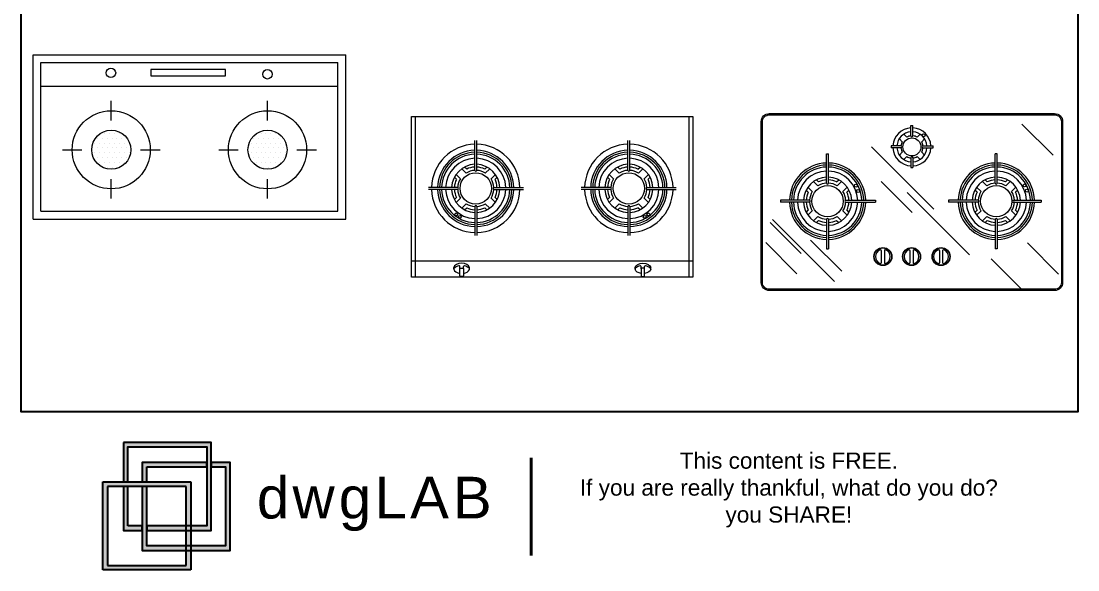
# Model space of a CAD drawing. Header units: inches. Extents: x 21.55 to 24.17, y 11.57 to 14.38.
# Drawn here: x 21.545 to 24.175, y 11.573 to 12.937 of the extents above; entities that cross this region are included whole.
import ezdxf

# ---------------------------------------------------------------- set-up
doc = ezdxf.new("R2010")
doc.units = ezdxf.units.IN
doc.header["$MEASUREMENT"] = 0
doc.layers.add('001_Dark_1 10', color=7, linetype='Continuous', lineweight=0)
for name, color, linetype, plot in [('02', 251, 'Continuous', False), ('dwgLAB', 250, 'Continuous', False), ('Rectang.', 251, 'Continuous', False)]:
    doc.layers.add(name, color=color, linetype=linetype, plot=plot)
doc.styles.get("Standard").update_dxf_attribs({"font": 'arial.ttf'})

# ---------------------------------------------------------------- blocks, each defined once
blk = doc.blocks.new('DWGlab_ok')
at = {"layer": 'dwgLAB'}
h = blk.add_hatch(color=2, dxfattribs=at)
h.dxf.hatch_style = 2
h.paths.add_polyline_path([(0.0369, 0.2289), (0.0369, 0.158), (0.045, 0.158), (0.045, 0.2209), (0.1869, 0.2209), (0.1869, 0.079), (0.0788, 0.079), (0.0788, 0.0709), (0.1949, 0.0709), (0.1949, 0.2289)])
h = blk.add_hatch(color=13, dxfattribs=at)
h.dxf.hatch_style = 2
h.paths.add_polyline_path([(0.1949, 0.193), (0.1949, 0.1849), (0.2207, 0.1849), (0.2207, 0.0431), (0.0788, 0.0431), (0.0788, 0.1499), (0.0708, 0.1499), (0.0708, 0.035), (0.2287, 0.035), (0.2287, 0.193)])
h = blk.add_hatch(color=13, dxfattribs=at)
h.dxf.hatch_style = 2
h.paths.add_polyline_path([(0.0788, 0.1849), (0.1869, 0.1849), (0.1869, 0.193), (0.0708, 0.193), (0.0708, 0.158), (0.0788, 0.158)])
h = blk.add_hatch(color=155, dxfattribs=at)
h.dxf.hatch_style = 2
h.paths.add_polyline_path([(0.158, 0), (0, 0), (0, 0.158), (0.158, 0.158)])
h.paths.add_polyline_path([(0.0081, 0.0081), (0.1499, 0.0081), (0.1499, 0.1499), (0.0081, 0.1499)])
h = blk.add_hatch(color=2, dxfattribs=at)
h.dxf.hatch_style = 2
h.paths.add_polyline_path([(0.045, 0.079), (0.045, 0.1499), (0.0369, 0.1499), (0.0369, 0.0709), (0.0708, 0.0709), (0.0708, 0.079)])
at = {"layer": 'dwgLAB', "color": 155}
for p, q in [((0, 0), (0, 0.158)), ((0, 0.158), (0.158, 0.158)), ((0.158, 0.158), (0.158, 0)), ((0.1499, 0.1499), (0.0081, 0.1499)), ((0.0081, 0.1499), (0.0081, 0.0081)), ((0.1499, 0.0081), (0.1499, 0.1499)), ((0.158, 0), (0, 0)), ((0.0081, 0.0081), (0.1499, 0.0081))]:
    blk.add_line(p, q, dxfattribs=at)
at = {"layer": 'dwgLAB', "color": 2}
for points in [[(0.0369, 0.2289), (0.0369, 0.158), (0.045, 0.158), (0.045, 0.2209), (0.1869, 0.2209), (0.1869, 0.079), (0.0788, 0.079), (0.0788, 0.0709), (0.1949, 0.0709), (0.1949, 0.2289), (0.0369, 0.2289)], [(0.045, 0.079), (0.045, 0.1499), (0.0369, 0.1499), (0.0369, 0.0709), (0.0708, 0.0709), (0.0708, 0.079), (0.045, 0.079)]]:
    blk.add_lwpolyline(points, dxfattribs=at)
at = {"layer": 'dwgLAB', "color": 13}
for points in [[(0.1949, 0.193), (0.1949, 0.1849), (0.2207, 0.1849), (0.2207, 0.0431), (0.0788, 0.0431), (0.0788, 0.1499), (0.0708, 0.1499), (0.0708, 0.035), (0.2287, 0.035), (0.2287, 0.193), (0.1949, 0.193)], [(0.0788, 0.1849), (0.1869, 0.1849), (0.1869, 0.193), (0.0708, 0.193), (0.0708, 0.158), (0.0788, 0.158), (0.0788, 0.1849)]]:
    blk.add_lwpolyline(points, dxfattribs=at)
at = {"layer": 'dwgLAB', "color": 9, "linetype": 'Continuous', "lineweight": 40}
blk.add_lwpolyline([(0.7701, 0.0256), (0.7701, 0.2011)], dxfattribs=at)
at = {"layer": 'dwgLAB', "color": 7}
for s, width, heights, insert, char_height, attachment_point in [('{\\H0.91667x;\\C0;This content is FREE.\\PIf you are really thankful, what do you do? you SHARE!}', 0.805462, [0.5251], (1.2337, 0.2109), 0.031712, 2), ('{\\T1.1;dwgLAB}', 17.629903, [0], (0.277, 0.1673), 0.075, 1)]:
    blk.add_mtext_dynamic_manual_height_columns(s, width=width, gutter_width=12.5, heights=heights, dxfattribs=dict(at, insert=insert, char_height=char_height, attachment_point=attachment_point))

msp = doc.modelspace()

# ---------------------------------------------------------------- linework, layer by layer
at = {"layer": '001_Dark_1 10'}
for p, q in [((21.5749, 12.8536), (22.3528, 12.8536)), ((21.5749, 12.4452), (21.5749, 12.8536)), ((21.5943, 12.8342), (22.3334, 12.8342)), ((21.5943, 12.4647), (21.5943, 12.8342)), ((22.3334, 12.4647), (22.3334, 12.8342)), ((22.3528, 12.4452), (22.3528, 12.8536)), ((22.0535, 12.8171), (21.8683, 12.8171)), ((21.8683, 12.8171), (21.8683, 12.8017)), ((22.0535, 12.8017), (22.0535, 12.8171)), ((21.8683, 12.8017), (22.0535, 12.8017)), ((21.5943, 12.7758), (22.3334, 12.7758)), ((21.7694, 12.6903), (21.7694, 12.739)), ((22.1583, 12.6903), (22.1583, 12.739)), ((22.5169, 12.3002), (22.5169, 12.7002)), ((22.5169, 12.7002), (23.2169, 12.7002)), ((22.5269, 12.3002), (22.5269, 12.7002)), ((23.2069, 12.7002), (23.2069, 12.3002)), ((23.2169, 12.7002), (23.2169, 12.3002)), ((23.7594, 12.6779), (23.7644, 12.6779)), ((23.7594, 12.6519), (23.7594, 12.6779)), ((23.7644, 12.6519), (23.7644, 12.6779)), ((24.113, 12.604), (24.0356, 12.6814)), ((21.7533, 12.6584), (21.7533, 12.6584)), ((21.7655, 12.6584), (21.7655, 12.6584)), ((21.7776, 12.6584), (21.7776, 12.6584)), ((21.7898, 12.6584), (21.7898, 12.6584)), ((22.1423, 12.6584), (22.1423, 12.6584)), ((22.1544, 12.6584), (22.1544, 12.6584)), ((22.1666, 12.6584), (22.1666, 12.6584)), ((22.1787, 12.6584), (22.1787, 12.6584)), ((23.7491, 12.6487), (23.7418, 12.656)), ((23.7748, 12.6487), (23.7821, 12.656)), ((21.7229, 12.622), (21.7229, 12.622)), ((21.729, 12.6341), (21.729, 12.6341)), ((21.7351, 12.6463), (21.7351, 12.6463)), ((21.7351, 12.622), (21.7351, 12.622)), ((21.7412, 12.6341), (21.7412, 12.6341)), ((21.7472, 12.6463), (21.7472, 12.6463)), ((21.7472, 12.622), (21.7472, 12.622)), ((21.7533, 12.6341), (21.7533, 12.6341)), ((21.7594, 12.6463), (21.7594, 12.6463)), ((21.7594, 12.622), (21.7594, 12.622)), ((21.7655, 12.6341), (21.7655, 12.6341)), ((21.7715, 12.6463), (21.7715, 12.6463)), ((21.7715, 12.622), (21.7715, 12.622)), ((21.7776, 12.6341), (21.7776, 12.6341)), ((21.7837, 12.6463), (21.7837, 12.6463)), ((21.7837, 12.622), (21.7837, 12.622)), ((21.7898, 12.6341), (21.7898, 12.6341)), ((21.7959, 12.6463), (21.7959, 12.6463)), ((21.7959, 12.622), (21.7959, 12.622)), ((21.8019, 12.6341), (21.8019, 12.6341)), ((21.808, 12.6463), (21.808, 12.6463)), ((21.808, 12.622), (21.808, 12.622)), ((21.8141, 12.6341), (21.8141, 12.6341)), ((22.1119, 12.622), (22.1119, 12.622)), ((22.118, 12.6341), (22.118, 12.6341)), ((22.124, 12.6463), (22.124, 12.6463)), ((22.124, 12.622), (22.124, 12.622)), ((22.1301, 12.6341), (22.1301, 12.6341)), ((22.1362, 12.6463), (22.1362, 12.6463)), ((22.1362, 12.622), (22.1362, 12.622)), ((22.1423, 12.6341), (22.1423, 12.6341)), ((22.1484, 12.6463), (22.1484, 12.6463)), ((22.1484, 12.622), (22.1484, 12.622)), ((22.1544, 12.6341), (22.1544, 12.6341)), ((22.1605, 12.6463), (22.1605, 12.6463)), ((22.1605, 12.622), (22.1605, 12.622)), ((22.1666, 12.6341), (22.1666, 12.6341)), ((22.1727, 12.6463), (22.1727, 12.6463)), ((22.1727, 12.622), (22.1727, 12.622)), ((22.1787, 12.6341), (22.1787, 12.6341)), ((22.1848, 12.6463), (22.1848, 12.6463)), ((22.1848, 12.622), (22.1848, 12.622)), ((22.1909, 12.6341), (22.1909, 12.6341)), ((22.197, 12.6463), (22.197, 12.6463)), ((22.197, 12.622), (22.197, 12.622)), ((22.203, 12.6341), (22.203, 12.6341)), ((22.6739, 12.5663), (22.6739, 12.6402)), ((22.6789, 12.5663), (22.6789, 12.6402)), ((23.0549, 12.5663), (23.0549, 12.6402)), ((23.0599, 12.5663), (23.0599, 12.6402)), ((23.816, 12.4699), (23.6612, 12.6247)), ((23.7098, 12.6271), (23.7098, 12.6221)), ((23.7346, 12.6271), (23.7098, 12.6271)), ((23.7346, 12.6221), (23.7098, 12.6221)), ((23.7378, 12.6374), (23.7305, 12.6447)), ((23.7861, 12.6374), (23.7934, 12.6447)), ((23.7893, 12.6271), (23.8146, 12.6271)), ((23.7893, 12.6221), (23.8146, 12.6221)), ((23.8146, 12.6221), (23.8146, 12.6271)), ((21.6478, 12.6174), (21.6964, 12.6174)), ((21.729, 12.6098), (21.729, 12.6098)), ((21.7351, 12.5976), (21.7351, 12.5976)), ((21.7412, 12.6098), (21.7412, 12.6098)), ((21.7472, 12.5976), (21.7472, 12.5976)), ((21.7533, 12.6098), (21.7533, 12.6098)), ((21.7594, 12.5976), (21.7594, 12.5976)), ((21.7655, 12.6098), (21.7655, 12.6098)), ((21.7715, 12.5976), (21.7715, 12.5976)), ((21.7776, 12.6098), (21.7776, 12.6098)), ((21.7837, 12.5976), (21.7837, 12.5976)), ((21.7898, 12.6098), (21.7898, 12.6098)), ((21.7959, 12.5976), (21.7959, 12.5976)), ((21.8019, 12.6098), (21.8019, 12.6098)), ((21.808, 12.5976), (21.808, 12.5976)), ((21.8141, 12.6098), (21.8141, 12.6098)), ((21.8423, 12.6174), (21.8909, 12.6174)), ((22.0368, 12.6174), (22.0854, 12.6174)), ((22.118, 12.6098), (22.118, 12.6098)), ((22.124, 12.5976), (22.124, 12.5976)), ((22.1301, 12.6098), (22.1301, 12.6098)), ((22.1362, 12.5976), (22.1362, 12.5976)), ((22.1423, 12.6098), (22.1423, 12.6098)), ((22.1484, 12.5976), (22.1484, 12.5976)), ((22.1544, 12.6098), (22.1544, 12.6098)), ((22.1605, 12.5976), (22.1605, 12.5976)), ((22.1666, 12.6098), (22.1666, 12.6098)), ((22.1727, 12.5976), (22.1727, 12.5976)), ((22.1787, 12.6098), (22.1787, 12.6098)), ((22.1848, 12.5976), (22.1848, 12.5976)), ((22.1909, 12.6098), (22.1909, 12.6098)), ((22.197, 12.5976), (22.197, 12.5976)), ((22.203, 12.6098), (22.203, 12.6098)), ((22.2312, 12.6174), (22.2799, 12.6174)), ((23.5495, 12.5344), (23.5495, 12.6072)), ((23.5495, 12.6072), (23.5545, 12.6072)), ((23.5545, 12.5344), (23.5545, 12.6072)), ((23.7305, 12.6044), (23.7378, 12.6117)), ((23.7418, 12.5931), (23.7491, 12.6004)), ((23.7594, 12.5972), (23.7594, 12.5729)), ((23.7644, 12.5972), (23.7644, 12.5729)), ((23.7821, 12.5931), (23.7748, 12.6004)), ((23.7934, 12.6044), (23.7861, 12.6117)), ((23.9693, 12.5344), (23.9693, 12.6072)), ((23.9743, 12.6072), (23.9693, 12.6072)), ((23.9743, 12.5344), (23.9743, 12.6072)), ((21.7412, 12.5855), (21.7412, 12.5855)), ((21.7533, 12.5855), (21.7533, 12.5855)), ((21.7594, 12.5733), (21.7594, 12.5733)), ((21.7655, 12.5855), (21.7655, 12.5855)), ((21.7715, 12.5733), (21.7715, 12.5733)), ((21.7776, 12.5855), (21.7776, 12.5855)), ((21.7837, 12.5733), (21.7837, 12.5733)), ((21.7898, 12.5855), (21.7898, 12.5855)), ((21.8019, 12.5855), (21.8019, 12.5855)), ((22.1301, 12.5855), (22.1301, 12.5855)), ((22.1423, 12.5855), (22.1423, 12.5855)), ((22.1484, 12.5733), (22.1484, 12.5733)), ((22.1544, 12.5855), (22.1544, 12.5855)), ((22.1605, 12.5733), (22.1605, 12.5733)), ((22.1666, 12.5855), (22.1666, 12.5855)), ((22.1727, 12.5733), (22.1727, 12.5733)), ((22.1787, 12.5855), (22.1787, 12.5855)), ((22.1909, 12.5855), (22.1909, 12.5855)), ((22.6524, 12.5594), (22.6416, 12.5702)), ((22.6539, 12.5693), (22.6486, 12.5745)), ((22.6989, 12.5693), (22.7041, 12.5745)), ((22.7003, 12.5594), (22.7112, 12.5702)), ((23.0335, 12.5594), (23.0227, 12.5702)), ((23.0349, 12.5693), (23.0297, 12.5745)), ((23.08, 12.5693), (23.0852, 12.5745)), ((23.0814, 12.5594), (23.0922, 12.5702)), ((23.7594, 12.5729), (23.7644, 12.5729)), ((21.7694, 12.4959), (21.7694, 12.5445)), ((22.1583, 12.4959), (22.1583, 12.5445)), ((22.6284, 12.5439), (22.6232, 12.5491)), ((22.6383, 12.5453), (22.6275, 12.5561)), ((22.7145, 12.5453), (22.7253, 12.5561)), ((22.7244, 12.5439), (22.7296, 12.5491)), ((23.0095, 12.5439), (23.0042, 12.5491)), ((23.0194, 12.5453), (23.0085, 12.5561)), ((23.0955, 12.5453), (23.1064, 12.5561)), ((23.1054, 12.5439), (23.1106, 12.5491)), ((22.6315, 12.5238), (22.5587, 12.5238)), ((22.6315, 12.5188), (22.5587, 12.5188)), ((22.7213, 12.5238), (22.7949, 12.5238)), ((22.7213, 12.5188), (22.7949, 12.5188)), ((23.0125, 12.5238), (22.939, 12.5238)), ((23.0125, 12.5188), (22.939, 12.5188)), ((23.1024, 12.5238), (23.1752, 12.5238)), ((23.1024, 12.5188), (23.1752, 12.5188)), ((23.4988, 12.5172), (23.504, 12.512)), ((23.5031, 12.5242), (23.5139, 12.5134)), ((23.5172, 12.5384), (23.528, 12.5276)), ((23.5243, 12.5427), (23.5295, 12.5375)), ((23.5745, 12.5375), (23.5797, 12.5427)), ((23.576, 12.5276), (23.5868, 12.5384)), ((23.5901, 12.5134), (23.6009, 12.5242)), ((23.6, 12.512), (23.6052, 12.5172)), ((23.7627, 12.4611), (23.6853, 12.5385)), ((23.9239, 12.512), (23.9186, 12.5172)), ((23.9338, 12.5134), (23.9229, 12.5242)), ((23.9479, 12.5276), (23.9371, 12.5384)), ((23.9493, 12.5375), (23.9441, 12.5427)), ((23.9996, 12.5427), (23.9944, 12.5375)), ((24.0066, 12.5384), (23.9958, 12.5276)), ((24.0208, 12.5242), (24.0099, 12.5134)), ((24.025, 12.5172), (24.0198, 12.512)), ((22.6232, 12.4936), (22.6284, 12.4988)), ((22.6275, 12.4866), (22.6383, 12.4974)), ((22.7253, 12.4866), (22.7145, 12.4974)), ((22.7296, 12.4936), (22.7244, 12.4988)), ((23.0042, 12.4936), (23.0095, 12.4988)), ((23.0085, 12.4866), (23.0194, 12.4974)), ((23.1064, 12.4866), (23.0955, 12.4974)), ((23.1106, 12.4936), (23.1054, 12.4988)), ((23.5071, 12.492), (23.4351, 12.492)), ((23.4351, 12.492), (23.4351, 12.487)), ((23.5969, 12.492), (23.6709, 12.492)), ((23.6709, 12.492), (23.6709, 12.487)), ((23.9048, 12.3565), (23.75, 12.5113)), ((23.8529, 12.492), (23.8529, 12.487)), ((23.9269, 12.492), (23.8529, 12.492)), ((24.0118, 12.492), (24.0838, 12.492)), ((24.0838, 12.492), (24.0838, 12.487)), ((21.5943, 12.4647), (22.3334, 12.4647)), ((22.6416, 12.4724), (22.6524, 12.4832)), ((22.6486, 12.4681), (22.6539, 12.4734)), ((22.6739, 12.4764), (22.6739, 12.4044)), ((22.6789, 12.4764), (22.6789, 12.4044)), ((22.7041, 12.4681), (22.6989, 12.4734)), ((22.7112, 12.4724), (22.7003, 12.4832)), ((23.0227, 12.4724), (23.0335, 12.4832)), ((23.0297, 12.4681), (23.0349, 12.4734)), ((23.0549, 12.4764), (23.0549, 12.4044)), ((23.0599, 12.4764), (23.0599, 12.4044)), ((23.0852, 12.4681), (23.08, 12.4734)), ((23.0922, 12.4724), (23.0814, 12.4832)), ((23.5071, 12.487), (23.4351, 12.487)), ((23.4988, 12.4617), (23.504, 12.467)), ((23.5031, 12.4547), (23.5139, 12.4655)), ((23.5901, 12.4655), (23.6009, 12.4547)), ((23.5969, 12.487), (23.6709, 12.487)), ((23.6, 12.467), (23.6052, 12.4617)), ((23.9269, 12.487), (23.8529, 12.487)), ((23.9239, 12.467), (23.9186, 12.4617)), ((23.9338, 12.4655), (23.9229, 12.4547)), ((24.0208, 12.4547), (24.0099, 12.4655)), ((24.0118, 12.487), (24.0838, 12.487)), ((24.025, 12.4617), (24.0198, 12.467)), ((21.5749, 12.4452), (22.3528, 12.4452)), ((23.5693, 12.2895), (23.4145, 12.4443)), ((23.5172, 12.4406), (23.528, 12.4514)), ((23.5243, 12.4363), (23.5295, 12.4415)), ((23.5495, 12.4445), (23.5495, 12.371)), ((23.5545, 12.4445), (23.5545, 12.371)), ((23.5745, 12.4415), (23.5797, 12.4363)), ((23.576, 12.4514), (23.5868, 12.4406)), ((23.9479, 12.4514), (23.9371, 12.4406)), ((23.9493, 12.4415), (23.9441, 12.4363)), ((23.9693, 12.4445), (23.9693, 12.371)), ((23.9743, 12.4445), (23.9743, 12.371)), ((23.9996, 12.4363), (23.9944, 12.4415)), ((24.0066, 12.4406), (23.9958, 12.4514)), ((23.4864, 12.3594), (23.409, 12.4368)), ((23.4756, 12.3092), (23.3982, 12.3866)), ((23.5871, 12.3151), (23.5097, 12.3925)), ((24.1268, 12.3082), (24.0494, 12.3856)), ((23.5495, 12.371), (23.5545, 12.371)), ((23.6856, 12.367), (23.6856, 12.3363)), ((23.6936, 12.367), (23.6936, 12.3363)), ((23.7569, 12.367), (23.7569, 12.3363)), ((23.7649, 12.367), (23.7649, 12.3363)), ((23.8303, 12.367), (23.8303, 12.3363)), ((23.8383, 12.367), (23.8383, 12.3363)), ((23.9743, 12.371), (23.9693, 12.371)), ((23.2169, 12.3402), (22.5169, 12.3402)), ((24.036, 12.2688), (23.9587, 12.3462)), ((22.6216, 12.3211), (22.6216, 12.3247)), ((22.6371, 12.3213), (22.6371, 12.3269)), ((22.646, 12.3213), (22.646, 12.3267)), ((22.6611, 12.3211), (22.6611, 12.3247)), ((23.0728, 12.3211), (23.0728, 12.3247)), ((23.0878, 12.3213), (23.0878, 12.3267)), ((23.0967, 12.3213), (23.0967, 12.3269)), ((23.1123, 12.3211), (23.1123, 12.3247)), ((23.2169, 12.3002), (22.5169, 12.3002))]:
    msp.add_line(p, q, dxfattribs=at)
for points in [[(24.1169, 12.2673), (23.4069, 12.2673, -0.414214), (23.3869, 12.2873), (23.3869, 12.6873, -0.414214), (23.4069, 12.7073), (24.1169, 12.7073, -0.414214), (24.1369, 12.6873), (24.1369, 12.2873, -0.414214)], [(24.1169, 12.2703), (23.4069, 12.2703, -0.414214), (23.3899, 12.2873), (23.3899, 12.6873, -0.414214), (23.4069, 12.7043), (24.1169, 12.7043, -0.414214), (24.1339, 12.6873), (24.1339, 12.2873, -0.414214)], [(22.6371, 12.3044), (22.6371, 12.3213, -0.414214), (22.6391, 12.3233), (22.644, 12.3233, -0.414214), (22.646, 12.3213), (22.646, 12.3044, -0.414214), (22.644, 12.3024), (22.6391, 12.3024, -0.414214)], [(23.0967, 12.3044), (23.0967, 12.3213, 0.414214), (23.0947, 12.3233), (23.0898, 12.3233, 0.414214), (23.0878, 12.3213), (23.0878, 12.3044, 0.414214), (23.0898, 12.3024), (23.0947, 12.3024, 0.414214)]]:
    msp.add_lwpolyline(points, format="xyb", close=True, dxfattribs=at)
for centre, radius in [((21.7688, 12.8086), 0.0117), ((22.1581, 12.8051), 0.0117), ((21.7694, 12.6174), 0.0972), ((22.1583, 12.6174), 0.0972), ((21.7694, 12.6174), 0.0486), ((22.1583, 12.6174), 0.0486), ((23.791, 12.6536), 0.00373), ((23.7619, 12.6246), 0.0224), ((22.6764, 12.5213), 0.039), ((23.0574, 12.5213), 0.039), ((23.552, 12.4895), 0.039), ((23.6223, 12.528), 0.00373), ((23.6279, 12.5149), 0.00373), ((23.9718, 12.4895), 0.039), ((24.0422, 12.5287), 0.00373), ((24.0478, 12.5156), 0.00373), ((22.6278, 12.4566), 0.00358), ((22.6369, 12.4507), 0.00358), ((23.097, 12.4507), 0.00358), ((23.106, 12.4566), 0.00358), ((23.6896, 12.3517), 0.0225), ((23.6896, 12.3517), 0.0215), ((23.7609, 12.3517), 0.0225), ((23.7609, 12.3517), 0.0215), ((23.8343, 12.3517), 0.0225), ((23.8343, 12.3517), 0.0215)]:
    msp.add_circle(centre, radius, dxfattribs=at)
for centre, radius, start, end in [((23.7619, 12.6246), 0.0474, 93.0255, 176.9745), ((23.7619, 12.6246), 0.0374, 93.8363, 176.1637), ((23.7619, 12.6246), 0.0274, 95.203, 118.0021), ((23.7619, 12.6523), 0.00252, 187.9505, 352.0495), ((23.7619, 12.6246), 0.0474, 3.0255, 86.9745), ((23.7619, 12.6246), 0.0374, 3.8363, 86.1637), ((23.7619, 12.6246), 0.0274, 61.9979, 84.797), ((22.6764, 12.5213), 0.11, 91.3023, 178.6977), ((22.6764, 12.5213), 0.11, 1.3023, 88.6977), ((23.0574, 12.5213), 0.11, 91.3023, 178.6977), ((23.0574, 12.5213), 0.11, 1.3023, 88.6977), ((23.7619, 12.6246), 0.0474, 183.0255, 266.9745), ((23.7619, 12.6246), 0.0374, 183.8363, 266.1637), ((23.7342, 12.6246), 0.00252, 277.2236, 82.7764), ((23.7619, 12.6246), 0.0274, 151.9979, 174.794), ((23.7619, 12.6246), 0.0274, 185.206, 208.0021), ((23.7619, 12.6246), 0.0474, 273.0255, 356.9745), ((23.7619, 12.6246), 0.0374, 273.8363, 356.1637), ((23.7619, 12.6246), 0.0274, 5.1616, 28.0021), ((23.7619, 12.6246), 0.0274, 331.9979, 354.8384), ((23.7901, 12.6246), 0.00262, 107.6318, 252.3682), ((22.6764, 12.5213), 0.095, 91.5918, 178.4082), ((22.6764, 12.5213), 0.09, 91.5918, 178.4082), ((22.6764, 12.5213), 0.085, 91.6854, 178.3146), ((22.6764, 12.5213), 0.075, 91.9102, 178.0898), ((22.6764, 12.5213), 0.09, 1.5918, 88.4082), ((22.6764, 12.5213), 0.085, 1.6854, 88.3146), ((22.6764, 12.5213), 0.075, 1.9102, 88.0898), ((22.6764, 12.5213), 0.095, 1.5918, 88.4082), ((23.0574, 12.5213), 0.095, 91.5918, 178.4082), ((23.0574, 12.5213), 0.09, 91.5918, 178.4082), ((23.0574, 12.5213), 0.085, 91.6854, 178.3146), ((23.0574, 12.5213), 0.075, 91.9102, 178.0898), ((23.0574, 12.5213), 0.09, 1.5918, 88.4082), ((23.0574, 12.5213), 0.085, 1.6854, 88.3146), ((23.0574, 12.5213), 0.075, 1.9102, 88.0898), ((23.0574, 12.5213), 0.095, 1.5918, 88.4082), ((23.7619, 12.6246), 0.0274, 241.9979, 264.7569), ((23.7619, 12.5973), 0.0025, 358.3317, 181.6683), ((23.7619, 12.6246), 0.0274, 275.2431, 298.0021), ((22.6764, 12.5213), 0.06, 92.388, 177.612), ((22.6764, 12.5213), 0.053, 92.7036, 115.1461), ((22.6764, 12.5213), 0.06, 2.388, 87.612), ((22.6764, 12.5213), 0.053, 64.8539, 87.2964), ((23.0574, 12.5213), 0.06, 92.388, 177.612), ((23.0574, 12.5213), 0.053, 92.7036, 115.1461), ((23.0574, 12.5213), 0.06, 2.388, 87.612), ((23.0574, 12.5213), 0.053, 64.8539, 87.2964), ((23.552, 12.4895), 0.095, 91.5918, 178.4082), ((23.552, 12.4895), 0.09, 91.5918, 178.4082), ((23.552, 12.4895), 0.085, 91.6854, 178.3146), ((23.552, 12.4895), 0.09, 1.5918, 88.4082), ((23.552, 12.4895), 0.085, 1.6854, 88.3146), ((23.552, 12.4895), 0.095, 1.5918, 88.4082), ((23.9718, 12.4895), 0.095, 91.5918, 178.4082), ((23.9718, 12.4895), 0.09, 91.5918, 178.4082), ((23.9718, 12.4895), 0.085, 91.6854, 178.3146), ((23.9718, 12.4895), 0.09, 1.5918, 88.4082), ((23.9718, 12.4895), 0.085, 1.6854, 88.3146), ((23.9718, 12.4895), 0.095, 1.5918, 88.4082), ((22.6764, 12.5213), 0.053, 154.8539, 177.2964), ((22.6764, 12.5213), 0.045, 147.8396, 176.8153), ((22.6764, 12.5213), 0.045, 93.1847, 122.1604), ((22.6764, 12.5672), 0.00267, 200.5507, 339.4493), ((22.6764, 12.5213), 0.045, 57.8396, 86.8153), ((22.6764, 12.5213), 0.045, 3.1847, 32.1604), ((22.6764, 12.5213), 0.053, 2.7036, 25.1461), ((23.0574, 12.5213), 0.053, 154.8539, 177.2964), ((23.0574, 12.5213), 0.045, 147.8396, 176.8153), ((23.0574, 12.5213), 0.045, 93.1847, 122.1604), ((23.0574, 12.5672), 0.00267, 200.5507, 339.4493), ((23.0574, 12.5213), 0.045, 57.8396, 86.8153), ((23.0574, 12.5213), 0.045, 3.1847, 32.1604), ((23.0574, 12.5213), 0.053, 2.7036, 25.1461), ((23.552, 12.4895), 0.075, 91.9102, 178.0898), ((23.552, 12.4895), 0.06, 92.388, 177.612), ((23.552, 12.4895), 0.075, 1.9102, 88.0898), ((23.552, 12.4895), 0.06, 2.388, 87.612), ((23.9718, 12.4895), 0.075, 91.9102, 178.0898), ((23.9718, 12.4895), 0.06, 92.388, 177.612), ((23.9718, 12.4895), 0.075, 1.9102, 88.0898), ((23.9718, 12.4895), 0.06, 2.388, 87.612), ((22.6764, 12.5213), 0.11, 181.3023, 268.6977), ((22.6764, 12.5213), 0.095, 181.5918, 268.4082), ((22.6764, 12.5213), 0.09, 181.5918, 268.4082), ((22.6764, 12.5213), 0.085, 181.6854, 268.3146), ((22.6764, 12.5213), 0.075, 181.9102, 268.0898), ((22.6764, 12.5213), 0.06, 182.388, 267.612), ((22.6764, 12.5213), 0.053, 182.7036, 205.1461), ((22.6312, 12.5213), 0.00252, 276.7354, 83.2646), ((22.6764, 12.5213), 0.045, 183.1847, 212.1604), ((22.6764, 12.5213), 0.06, 272.388, 357.612), ((22.6764, 12.5213), 0.11, 271.3023, 358.6977), ((22.6764, 12.5213), 0.085, 271.6854, 358.3146), ((22.6764, 12.5213), 0.075, 271.9102, 358.0898), ((22.6764, 12.5213), 0.09, 271.5918, 358.4082), ((22.6764, 12.5213), 0.095, 271.5918, 358.4082), ((22.6764, 12.5213), 0.045, 327.8396, 356.8153), ((22.7223, 12.5213), 0.00269, 111.7885, 248.2115), ((22.6764, 12.5213), 0.053, 334.8539, 357.2964), ((23.0574, 12.5213), 0.11, 181.3023, 268.6977), ((23.0574, 12.5213), 0.095, 181.5918, 268.4082), ((23.0574, 12.5213), 0.09, 181.5918, 268.4082), ((23.0574, 12.5213), 0.085, 181.6854, 268.3146), ((23.0574, 12.5213), 0.075, 181.9102, 268.0898), ((23.0574, 12.5213), 0.06, 182.388, 267.612), ((23.0574, 12.5213), 0.053, 182.7036, 205.1461), ((23.0115, 12.5213), 0.00269, 291.7885, 68.2115), ((23.0574, 12.5213), 0.045, 183.1847, 212.1604), ((23.0574, 12.5213), 0.06, 272.388, 357.612), ((23.0574, 12.5213), 0.11, 271.3023, 358.6977), ((23.0574, 12.5213), 0.075, 271.9102, 358.0898), ((23.0574, 12.5213), 0.085, 271.6854, 358.3146), ((23.0574, 12.5213), 0.09, 271.5918, 358.4082), ((23.0574, 12.5213), 0.095, 271.5918, 358.4082), ((23.0574, 12.5213), 0.045, 327.8396, 356.8153), ((23.1027, 12.5213), 0.00252, 96.7354, 263.2646), ((23.0574, 12.5213), 0.053, 334.8539, 357.2964), ((23.552, 12.4895), 0.045, 93.1847, 122.1604), ((23.552, 12.4895), 0.053, 92.7036, 115.1461), ((23.552, 12.5346), 0.00251, 183.9579, 356.0421), ((23.552, 12.4895), 0.053, 64.8539, 87.2964), ((23.552, 12.4895), 0.045, 57.8396, 86.8153), ((23.9718, 12.4895), 0.045, 93.1847, 122.1604), ((23.9718, 12.4895), 0.053, 92.7036, 115.1461), ((23.9718, 12.5347), 0.00252, 186.7354, 353.2646), ((23.9718, 12.4895), 0.053, 64.8539, 87.2964), ((23.9718, 12.4895), 0.045, 57.8396, 86.8153), ((23.552, 12.4895), 0.053, 154.8539, 177.2964), ((23.552, 12.4895), 0.045, 147.8396, 176.8153), ((23.5064, 12.4895), 0.00258, 284.2945, 75.7055), ((23.552, 12.4895), 0.045, 3.1847, 32.1604), ((23.5978, 12.4895), 0.00263, 108.412, 251.588), ((23.552, 12.4895), 0.053, 2.7036, 25.1461), ((23.9718, 12.4895), 0.053, 154.8539, 177.2964), ((23.9718, 12.4895), 0.045, 147.8396, 176.8153), ((23.926, 12.4895), 0.00267, 290.5507, 69.4493), ((23.9718, 12.4895), 0.045, 3.1847, 32.1604), ((24.0176, 12.4895), 0.00264, 108.751, 251.249), ((23.9718, 12.4895), 0.053, 2.7036, 25.1461), ((22.6764, 12.5213), 0.045, 237.8396, 266.8153), ((22.6764, 12.5213), 0.053, 244.8539, 267.2964), ((22.6764, 12.4756), 0.00264, 18.751, 161.249), ((22.6764, 12.5213), 0.045, 273.1847, 302.1604), ((22.6764, 12.5213), 0.053, 272.7036, 295.1461), ((23.0574, 12.5213), 0.045, 237.8396, 266.8153), ((23.0574, 12.5213), 0.053, 244.8539, 267.2964), ((23.0574, 12.4756), 0.00264, 18.751, 161.249), ((23.0574, 12.5213), 0.045, 273.1847, 302.1604), ((23.0574, 12.5213), 0.053, 272.7036, 295.1461), ((23.552, 12.4895), 0.095, 181.5918, 268.4082), ((23.552, 12.4895), 0.09, 181.5918, 268.4082), ((23.552, 12.4895), 0.085, 181.6854, 268.3146), ((23.552, 12.4895), 0.075, 181.9102, 268.0898), ((23.552, 12.4895), 0.06, 182.388, 267.612), ((23.552, 12.4895), 0.053, 182.7036, 205.1461), ((23.552, 12.4895), 0.045, 183.1847, 212.1604), ((23.552, 12.4895), 0.06, 272.388, 357.612), ((23.552, 12.4895), 0.09, 271.5918, 358.4082), ((23.552, 12.4895), 0.085, 271.6854, 358.3146), ((23.552, 12.4895), 0.075, 271.9102, 358.0898), ((23.552, 12.4895), 0.095, 271.5918, 358.4082), ((23.552, 12.4895), 0.045, 327.8396, 356.8153), ((23.552, 12.4895), 0.053, 334.8539, 357.2964), ((23.9718, 12.4895), 0.095, 181.5918, 268.4082), ((23.9718, 12.4895), 0.09, 181.5918, 268.4082), ((23.9718, 12.4895), 0.085, 181.6854, 268.3146), ((23.9718, 12.4895), 0.075, 181.9102, 268.0898), ((23.9718, 12.4895), 0.06, 182.388, 267.612), ((23.9718, 12.4895), 0.053, 182.7036, 205.1461), ((23.9718, 12.4895), 0.045, 183.1847, 212.1604), ((23.9718, 12.4895), 0.075, 271.9102, 358.0898), ((23.9718, 12.4895), 0.06, 272.388, 357.612), ((23.9718, 12.4895), 0.085, 271.6854, 358.3146), ((23.9718, 12.4895), 0.09, 271.5918, 358.4082), ((23.9718, 12.4895), 0.095, 271.5918, 358.4082), ((23.9718, 12.4895), 0.045, 327.8396, 356.8153), ((23.9718, 12.4895), 0.053, 334.8539, 357.2964), ((23.552, 12.4895), 0.045, 237.8396, 266.8153), ((23.552, 12.4895), 0.053, 244.8539, 267.2964), ((23.552, 12.4437), 0.00263, 17.9418, 162.0582), ((23.552, 12.4895), 0.045, 273.1847, 302.1604), ((23.552, 12.4895), 0.053, 272.7036, 295.1461), ((23.9718, 12.4895), 0.045, 237.8396, 266.8153), ((23.9718, 12.4895), 0.053, 244.8539, 267.2964), ((23.9718, 12.4435), 0.00269, 21.7885, 158.2115), ((23.9718, 12.4895), 0.045, 273.1847, 302.1604), ((23.9718, 12.4895), 0.053, 272.7036, 295.1461), ((23.6896, 12.3517), 0.0185, 111.3237, 248.6763), ((23.6836, 12.367), 0.002, 0, 111.3237), ((23.6956, 12.367), 0.002, 68.6763, 180), ((23.6896, 12.3517), 0.0185, 291.3237, 68.6763), ((23.7609, 12.3517), 0.0185, 111.3237, 248.6763), ((23.7549, 12.367), 0.002, 0, 111.3237), ((23.7669, 12.367), 0.002, 68.6763, 180), ((23.7609, 12.3517), 0.0185, 291.3237, 68.6763), ((23.8343, 12.3517), 0.0185, 111.3237, 248.6763), ((23.8283, 12.367), 0.002, 0, 111.3237), ((23.8403, 12.367), 0.002, 68.6763, 180), ((23.8343, 12.3517), 0.0185, 291.3237, 68.6763), ((23.6836, 12.3363), 0.002, 248.6763, 0), ((23.6956, 12.3363), 0.002, 180, 291.3237), ((23.7549, 12.3363), 0.002, 248.6763, 0), ((23.7669, 12.3363), 0.002, 180, 291.3237), ((23.8283, 12.3363), 0.002, 248.6763, 0), ((23.8403, 12.3363), 0.002, 180, 291.3237), ((22.6235, 12.3209), 0.002, 131.3486, 194.6729), ((22.6413, 12.3006), 0.029, 103.3075, 131.3486), ((22.6351, 12.3269), 0.002, 0, 103.3075), ((22.648, 12.3267), 0.002, 75.624, 180), ((22.6413, 12.3006), 0.029, 50.3889, 75.624), ((22.6585, 12.3207), 0.00264, 327.8142, 59.9251), ((23.0754, 12.3207), 0.00264, 120.0749, 212.1858), ((23.0925, 12.3006), 0.029, 104.376, 129.6111), ((23.0858, 12.3267), 0.002, 0, 104.376), ((23.0987, 12.3269), 0.002, 76.6925, 180), ((23.0925, 12.3006), 0.029, 48.6514, 76.6925), ((23.1103, 12.3209), 0.002, 345.3271, 48.6514)]:
    msp.add_arc(centre, radius, start, end, dxfattribs=at)
for start_param, end_param in [(3.311147, 6.113631), (0.167831, 1.359229), (1.807364, 2.885846)]:
    msp.add_ellipse((22.6413, 12.3225), major_axis=(-0.02, 0), ratio=0.647058, start_param=start_param, end_param=end_param, dxfattribs=at)
at = {"layer": '001_Dark_1 10', "extrusion": (0, 0, -1)}
for start_param, end_param in [(3.311147, 6.113631), (1.807364, 2.885846), (0.167831, 1.359229)]:
    msp.add_ellipse((23.0925, 12.3225), major_axis=(0.02, 0), ratio=0.647058, start_param=start_param, end_param=end_param, dxfattribs=at)
at = {"layer": '02'}
msp.add_lwpolyline([(21.5452, 14.3758), (24.1748, 14.3758), (24.1748, 11.9657), (21.5452, 11.9657), (21.5452, 14.3758)], dxfattribs=at)
at = {"layer": 'Rectang.'}
msp.add_lwpolyline([(21.5452, 14.3758), (24.1748, 14.3758), (24.1748, 11.9657), (21.5452, 11.9657), (21.5452, 14.3758)], dxfattribs=at)

# ---------------------------------------------------------------- block references
at = {"layer": 'dwgLAB', "color": 0, "xscale": 1.383528733017016, "yscale": 1.383528733017016, "zscale": 1.383528733017016}
msp.add_blockref('DWGlab_ok', (21.7487, 11.5726), dxfattribs=at)

doc.saveas('drawing.dxf')
